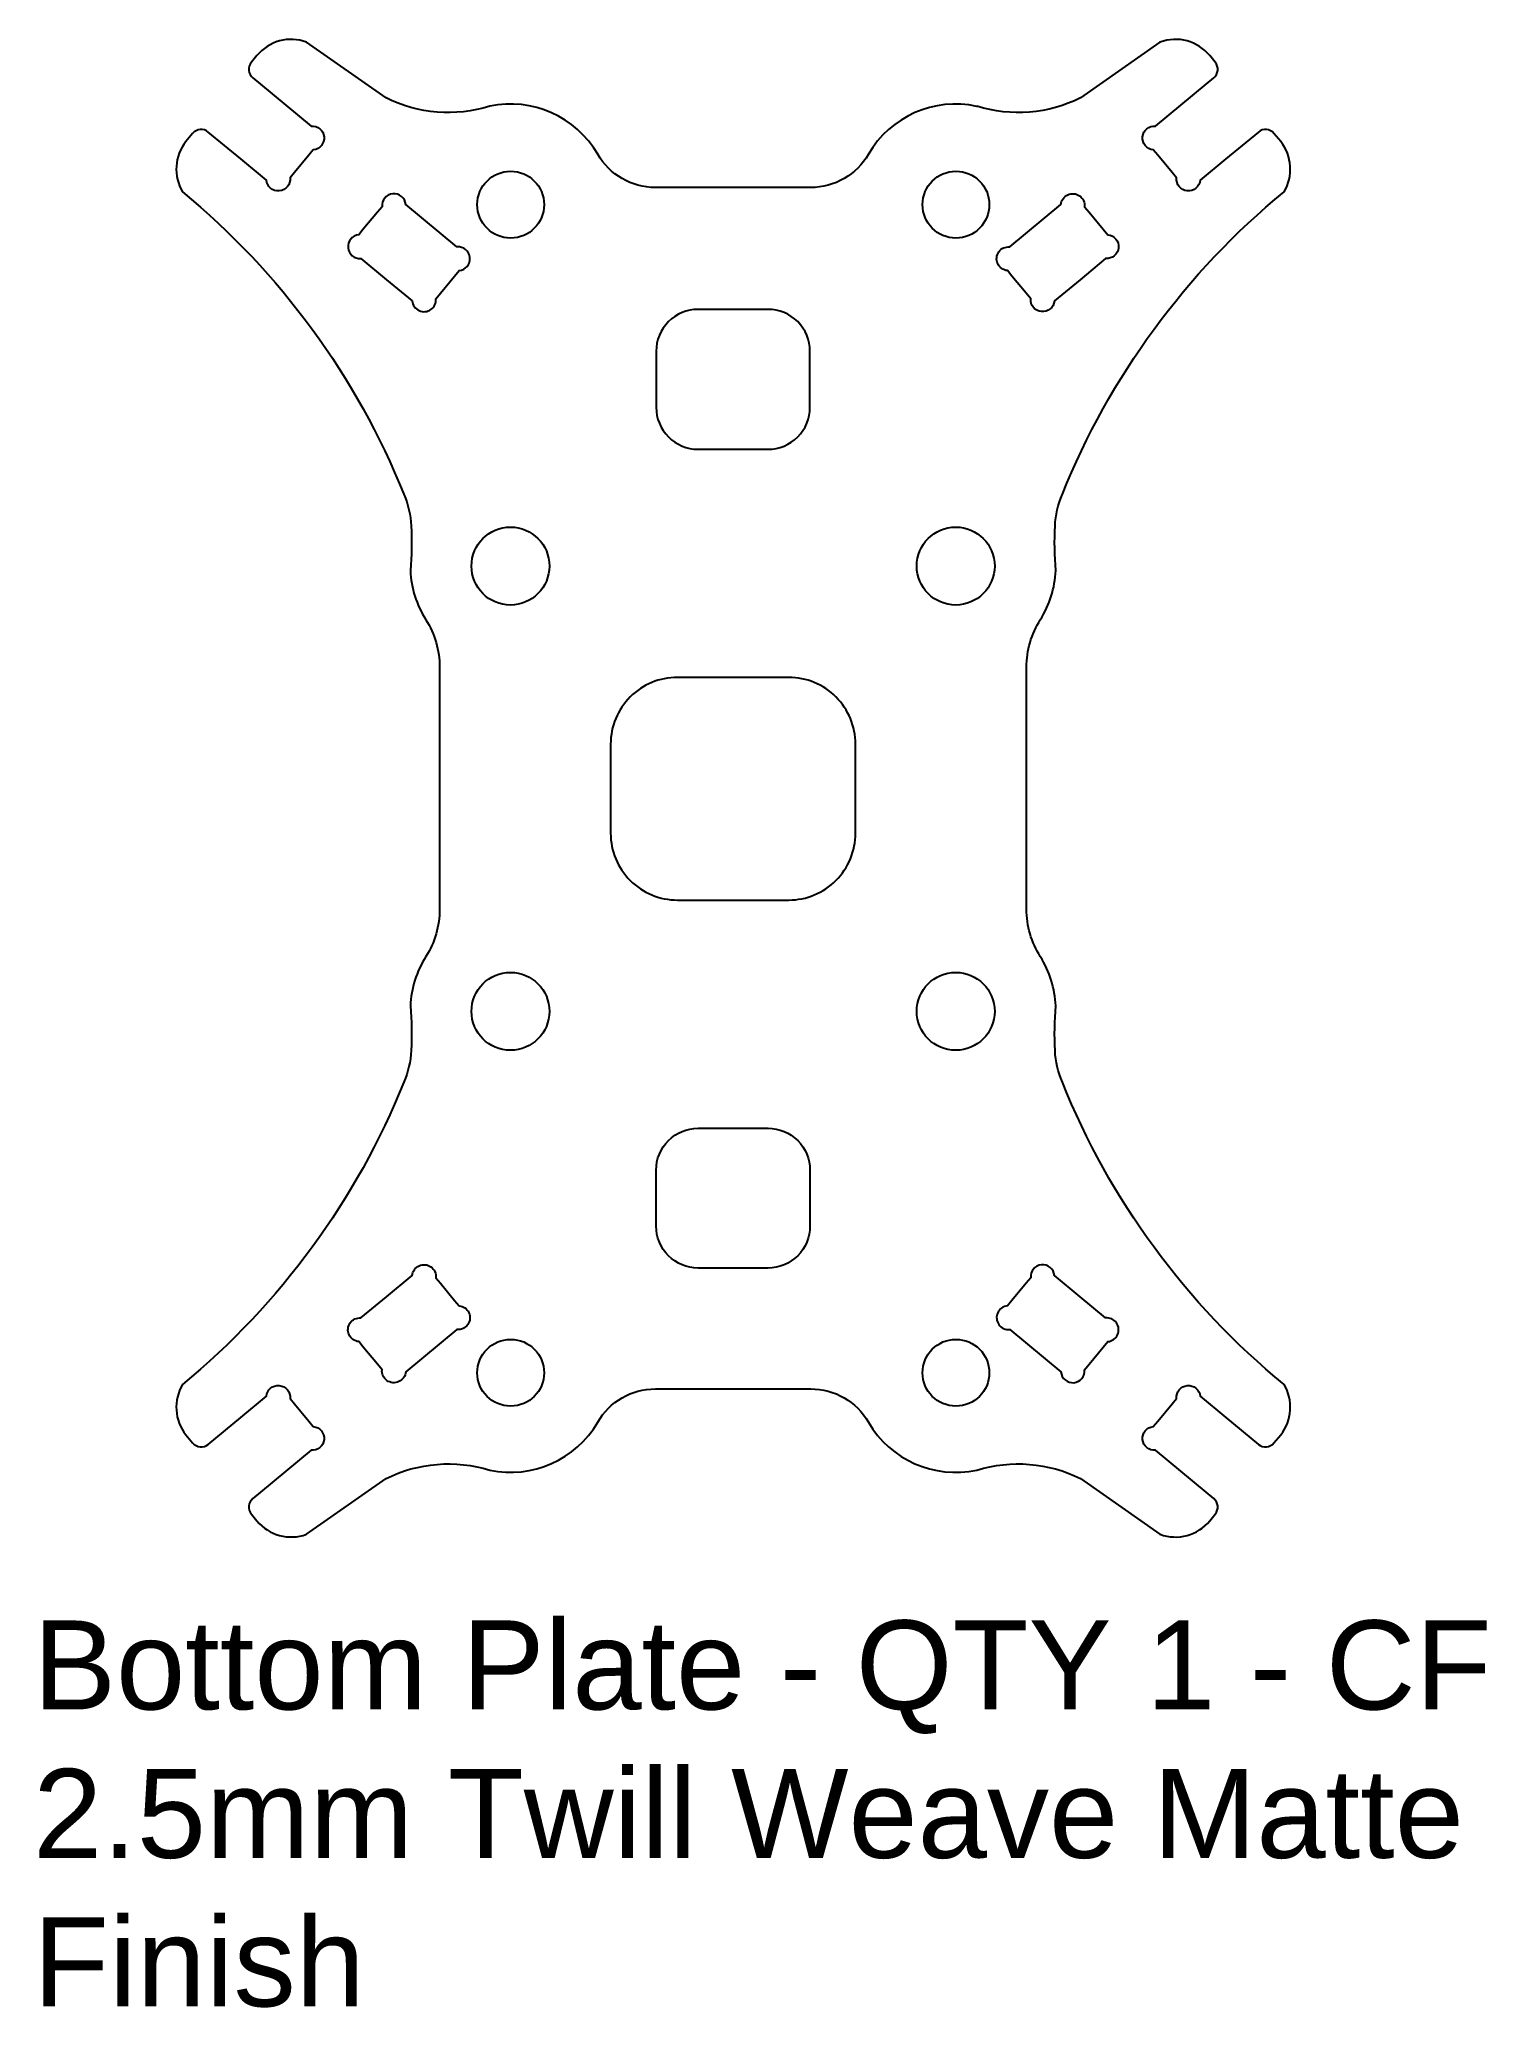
# Model space of a CAD drawing. Header units: inches. Extents: x -10.3 to 54.7, y -63.1 to 25.3.
import ezdxf

# ---------------------------------------------------------------- set-up
doc = ezdxf.new("R2010")
doc.units = ezdxf.units.IN
doc.header["$MEASUREMENT"] = 0
doc.layers.add('Bottom Plate 20x20 Final 3.15 2.5mm thick', color=130, linetype='Continuous')
doc.styles.get("Standard").update_dxf_attribs({"font": 'arial.ttf'})

msp = doc.modelspace()

# ---------------------------------------------------------------- linework, layer by layer
at = {"layer": 'Bottom Plate 20x20 Final 3.15 2.5mm thick'}
for points in [[(7.718, -11.664), (7.718, -13.798, -0.141663), (7.101, -15.932, 0.130428), (6.408, -18.143, -0.030971), (6.441, -20.15, -0.091638), (6.111, -21.566, -0.12566), (-3.828, -35.149, 0.310595), (-3.679, -37.41), (-3.374, -37.773, 0.411432), (-2.674, -37.839), (-1.213, -36.632), (-0.063, -35.68, -1), (1.003, -35.78), (1.206, -36.025), (1.844, -36.795), (2.047, -37.04, -1), (1.947, -38.105), (-0.328, -39.99), (-0.667, -40.268, 0.414214), (-0.736, -40.972), (-0.491, -41.27, 0.319407), (1.746, -41.877), (5.312, -39.375, -0.192865), (9.971, -38.995, 0.324564), (14.82, -36.841, -0.266986), (17.409, -35.345), (19.261, -35.341), (19.555, -35.341), (22.541, -35.341), (24.393, -35.345, -0.266986), (26.982, -36.841, 0.325763), (31.85, -38.991, -1), (31.851, -38.995, -0.192865), (36.511, -39.375), (40.076, -41.877, 0.319407), (42.314, -41.27), (42.559, -40.972, 0.414214), (42.49, -40.268), (42.15, -39.99), (39.876, -38.105, -1), (39.776, -37.04), (39.979, -36.795), (40.617, -36.025), (40.82, -35.78, -1), (41.885, -35.68), (43.035, -36.632), (44.496, -37.839, 0.411432), (45.197, -37.773), (45.501, -37.41, 0.310595), (45.65, -35.149, -0.126536), (35.691, -21.566, -0.091638), (35.362, -20.15, -0.030971), (35.394, -18.143, 0.130428), (34.701, -15.932, -0.141663), (34.084, -13.798), (34.084, -11.664), (34.084, -5.067), (34.084, -2.934, -0.141663), (34.701, -0.799, 0.130428), (35.394, 1.412, -0.030971), (35.362, 3.419, -0.091638), (35.691, 4.835, -0.126536), (45.65, 18.418, 0.310595), (45.501, 20.679), (45.197, 21.042, 0.411432), (44.496, 21.108), (43.035, 19.901), (41.885, 18.949, -1), (40.82, 19.049), (40.617, 19.294), (39.979, 20.064), (39.776, 20.309, -1), (39.876, 21.374), (42.15, 23.259), (42.49, 23.537, 0.414214), (42.559, 24.241), (42.314, 24.539, 0.319407), (40.076, 25.146), (36.511, 22.644, -0.192865), (31.851, 22.264, -1), (31.85, 22.26, 0.325763), (26.982, 20.11, -0.266986), (24.393, 18.614), (22.541, 18.61), (19.555, 18.61), (19.261, 18.61), (17.409, 18.614, -0.266986), (14.82, 20.11, 0.324564), (9.971, 22.264, -0.192865), (5.312, 22.644), (1.746, 25.146, 0.319407), (-0.491, 24.539), (-0.736, 24.241, 0.414214), (-0.667, 23.537), (-0.328, 23.259), (1.947, 21.374, -1), (2.047, 20.309), (1.844, 20.064), (1.206, 19.294), (1.003, 19.049, -1), (-0.063, 18.949), (-1.213, 19.901), (-2.674, 21.108, 0.411432), (-3.374, 21.042), (-3.679, 20.679, 0.310595), (-3.828, 18.418, -0.12566), (6.111, 4.835, -0.091638), (6.441, 3.419, -0.030971), (6.408, 1.412, 0.130428), (7.101, -0.799, -0.141663), (7.718, -2.934), (7.718, -5.067)], [(4.291, 16.738), (4.088, 16.493, 1), (4.188, 15.428), (5.338, 14.475), (6.488, 13.522, 1), (7.553, 13.622), (7.757, 13.868), (8.394, 14.638), (8.598, 14.883, 1), (8.498, 15.948), (6.197, 17.854, 1), (5.132, 17.753), (4.929, 17.508)], [(37.531, 16.738), (37.734, 16.493, -1), (37.634, 15.428), (36.484, 14.475), (35.334, 13.522, -1), (34.269, 13.622), (34.066, 13.868), (33.428, 14.638), (33.225, 14.883, -1), (33.325, 15.948), (35.625, 17.854, -1), (36.69, 17.753), (36.893, 17.508)], [(19.331, 13.142, 0.414214), (17.447, 11.258), (17.447, 8.745, 0.414214), (19.331, 6.861), (22.471, 6.861, 0.414214), (24.355, 8.745), (24.355, 11.258, 0.414214), (22.471, 13.142)], [(18.401, -3.388, 0.414214), (15.401, -6.388), (15.401, -10.388, 0.414214), (18.401, -13.388), (23.401, -13.388, 0.414214), (26.401, -10.388), (26.401, -6.388, 0.414214), (23.401, -3.388)], [(19.331, -29.918, -0.414214), (17.447, -28.034), (17.447, -25.522, -0.414214), (19.331, -23.638), (22.471, -23.638, -0.414214), (24.355, -25.522), (24.355, -28.034, -0.414214), (22.471, -29.918)], [(19.331, -29.918, -0.414214), (17.447, -28.034), (17.447, -25.522, -0.414214), (19.331, -23.638), (22.471, -23.638, -0.414214), (24.355, -25.522), (24.355, -28.034, -0.414214), (22.471, -29.918)], [(4.291, -33.469), (4.088, -33.224, -1), (4.188, -32.159), (5.338, -31.206), (6.488, -30.253, -1), (7.553, -30.353), (7.757, -30.599), (8.394, -31.369), (8.598, -31.614, -1), (8.498, -32.679), (6.197, -34.585, -1), (5.132, -34.485), (4.929, -34.239)], [(37.531, -33.469), (37.734, -33.224, 1), (37.634, -32.159), (36.484, -31.206), (35.334, -30.253, 1), (34.269, -30.353), (34.066, -30.599), (33.428, -31.369), (33.225, -31.614, 1), (33.325, -32.679), (35.625, -34.585, 1), (36.69, -34.485), (36.893, -34.239)]]:
    msp.add_lwpolyline(points, format="xyb", close=True, dxfattribs=at)
for centre in [(10.911, 17.846), (30.911, 17.846), (10.911, -34.622), (30.911, -34.622)]:
    msp.add_circle(centre, 1.5, dxfattribs=at)
at = {"layer": 'Bottom Plate 20x20 Final 3.15 2.5mm thick', "linetype": 'Continuous'}
for centre in [(10.901, 1.612), (30.901, 1.612), (10.901, -18.388), (30.901, -18.388)]:
    msp.add_circle(centre, 1.75, dxfattribs=at)

# ---------------------------------------------------------------- texts
at = {"layer": 'Bottom Plate 20x20 Final 3.15 2.5mm thick', "insert": (-10.54, -45.746), "char_height": 4, "attachment_point": 1}
msp.add_mtext_dynamic_manual_height_columns('Bottom Plate - QTY 1 - CF 2.5mm Twill Weave Matte Finish', width=77.18879, gutter_width=1, heights=[0], dxfattribs=at)

doc.saveas('drawing.dxf')
